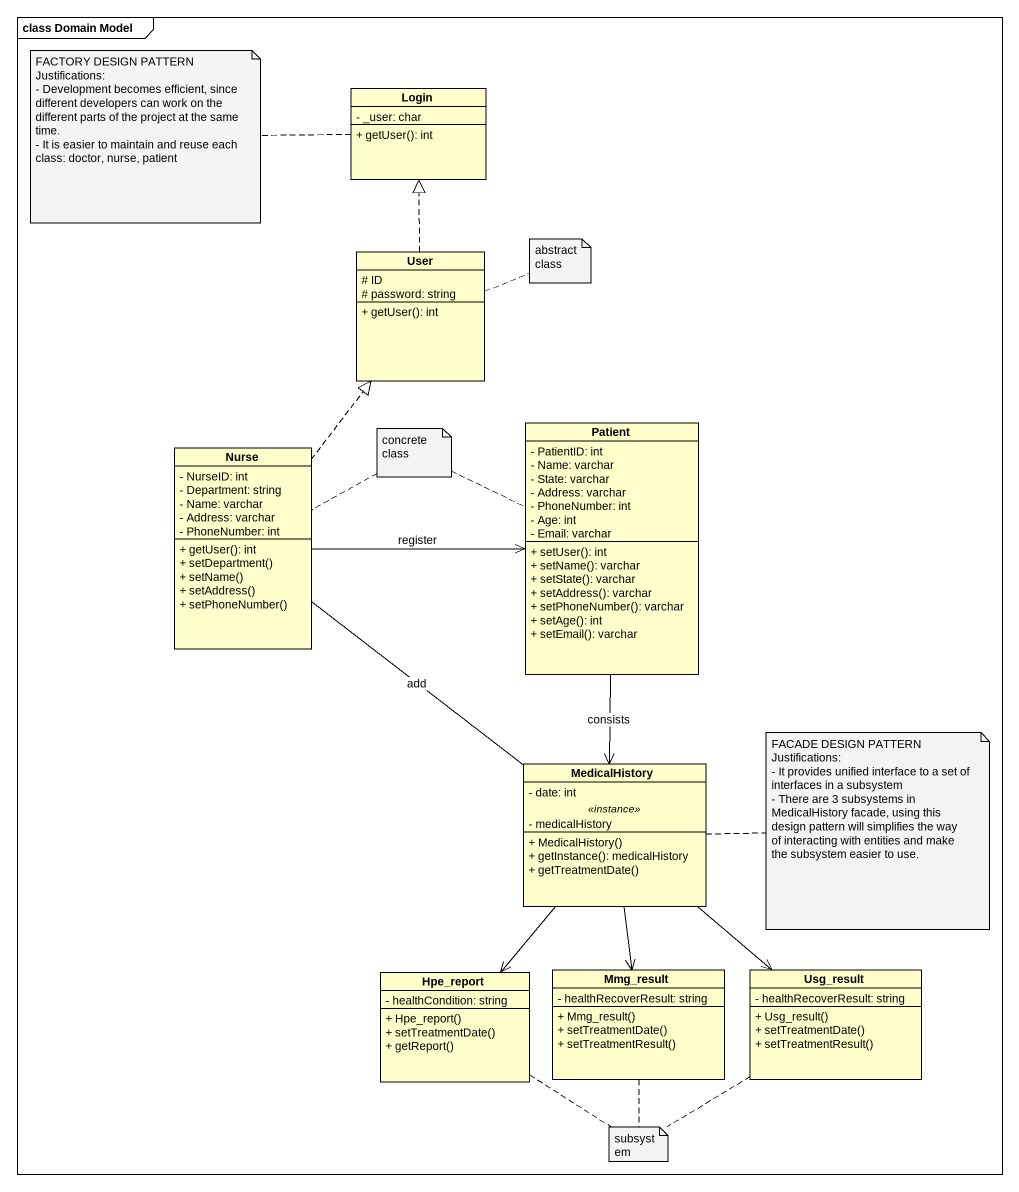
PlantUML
@startuml
mainframe class Domain Model
hide circle
hide empty members
skinparam classAttributeIconSize 0
class Login {
  - _user: char
  + getUser(): int
}
class User {
  # ID
  # password: string
  + getUser(): int
}
class Patient {
  - PatientID: int
  - Name: varchar
  - State: varchar
  - Address: varchar
  - PhoneNumber: int
  - Age: int
  - Email: varchar
  + setUser(): int
  + setName(): varchar
  + setState(): varchar
  + setAddress(): varchar
  + setPhoneNumber(): varchar
  + setAge(): int
  + setEmail(): varchar
}
class Nurse {
  - NurseID: int
  - Department: string
  - Name: varchar
  - Address: varchar
  - PhoneNumber: int
  + getUser(): int
  + setDepartment()
  + setName()
  + setAddress()
  + setPhoneNumber()
}
class MedicalHistory {
  - date: int
  .. <<instance>> ..
  - medicalHistory
  --
  + MedicalHistory()
  + getInstance(): medicalHistory
  + getTreatmentDate()
}
class Hpe_report {
  - healthCondition: string
  + Hpe_report()
  + setTreatmentDate()
  + getReport()
}
class Mmg_result {
  - healthRecoverResult: string
  + Mmg_result()
  + setTreatmentDate()
  + setTreatmentResult()
}
class Usg_result {
  - healthRecoverResult: string
  + Usg_result()
  + setTreatmentDate()
  + setTreatmentResult()
}
User .up.|> Login
Patient --> MedicalHistory : consists
Nurse .up.|> User
Nurse -right-> Patient : register
Nurse -- MedicalHistory : add
MedicalHistory --> Hpe_report
MedicalHistory --> Mmg_result
MedicalHistory --> Usg_result
note left of Login
  FACTORY DESIGN PATTERN
  Justifications:
  - Development becomes efficient, since different developers can work on the different parts of the project at the same time.
  - It is easier to maintain and reuse each class: doctor, nurse, patient
end note
note right of User : abstract class
note as N3
  concrete class
end note
N3 .. Nurse
N3 .. Patient
note right of MedicalHistory
  FACADE DESIGN PATTERN
  Justifications:
  - It provides unified interface to a set of interfaces in a subsystem
  - There are 3 subsystems in MedicalHistory facade, using this design pattern will simplifies the way of interacting with entities and make the subsystem easier to use.
end note
note as N5
  subsystem
end note
N5 .. Mmg_result
N5 .. Usg_result
N5 .. Hpe_report
@enduml
